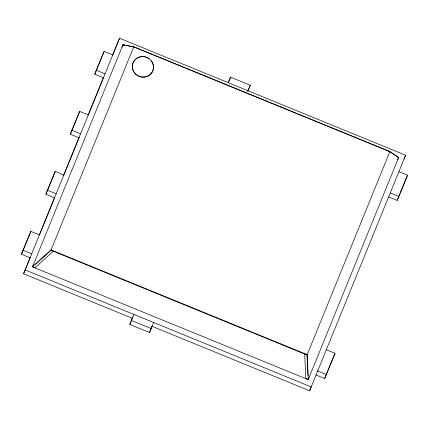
<?xml version="1.0" encoding="UTF-8"?>
<svg xmlns="http://www.w3.org/2000/svg" width="429" height="429" viewBox="0 0 429 429"><rect width="100%" height="100%" fill="white"/><g stroke="black" fill="none" stroke-linecap="round" stroke-linejoin="round"><path stroke-width="0.64" d="M33.365 264.757L32.507 266.881L308.204 379.627L309.062 377.509M30.078 257.77L21.45 254.241L29.145 235.344L30.845 231.381L39.473 234.91M54.515 197.769L45.882 194.24L53.577 175.343L55.277 171.38L63.905 174.909M78.947 137.768L70.313 134.239L78.008 115.342L79.708 111.379L88.336 114.908M103.378 77.767L94.745 74.238L102.44 55.341L104.14 51.378L112.768 54.907M21.45 254.241L30.845 231.381M45.882 194.24L55.277 171.38M70.313 134.239L79.708 111.379M94.745 74.238L104.14 51.378M132.54 318.356L23.563 273.788L30.127 257.679M39.463 234.749L54.596 197.576M63.68 175.268L79.07 137.473M88.154 115.165L103.545 77.37M112.629 55.062L119.562 38.229L405.614 155.212L309.62 390.771L151.732 326.201M23.563 273.788L119.562 38.229M121.916 47.292L122.925 44.825L124.839 45.206M32.577 266.709L51.04 250L53.357 251.147L34.899 267.857L32.577 266.709L122.994 44.654L133.757 46.841M51.04 250L133.789 46.772L389.918 151.517L307.164 354.745L308.274 379.456L305.807 378.651L304.703 353.936L307.164 354.745M153.727 322.394L149.517 332.518L129.789 324.453L132.802 317.058M228.362 82.368L230.561 77.172L250.289 85.242L247.78 91.404M129.789 324.453L133.998 314.323M228.303 82.722L230.561 77.172M149.517 332.518L152.027 326.356M247.839 91.055L250.289 85.242M397.613 160.038L398.616 157.577L389.768 151.651L327.166 126.051M308.274 379.456L398.691 157.405L389.886 151.593L388.036 150.987M316.039 374.994L324.667 378.523L335.022 353.298L326.394 349.769M388.561 196.879L397.195 200.407L407.55 175.182L398.922 171.654M324.667 378.523L335.022 353.298M397.195 200.407L407.55 175.182M403.979 159.036L405.614 155.212M309.62 390.771L311.256 386.953L25.204 269.964M35.43 264.259L51.013 250.279L306.982 354.96L308.006 375.627M126.121 45.458L133.8 46.97L325.927 125.547M397.458 157.003L398.691 157.405M122.925 44.825L124.163 45.335M96.445 70.276L105.073 73.804M390.261 192.916L398.895 196.444M72.013 130.277L80.641 133.805M47.581 190.278L56.21 193.806M51.067 249.925L307.196 354.67M23.15 250.279L31.778 253.807M317.122 370.774L326.367 374.56M131.488 320.484L151.217 328.555M134.341 47.131L135.5 47.705M122.994 44.654L124.158 45.233M151.287 60.929A10.655 10.205 23.2 0 1 149.222 75.381A10.655 10.205 23.2 0 1 134.293 72.657A10.655 10.205 23.2 0 1 136.899 58.306M137.382 58.017A10.655 10.205 23.2 0 1 139.999 56.982M140.556 56.864A10.655 10.205 23.2 0 1 144.541 56.853M145.109 56.971A10.655 10.205 23.2 0 1 146.214 57.293M146.756 57.497A10.655 10.205 23.2 0 1 147.796 57.99M148.3 58.274A10.655 10.205 23.2 0 1 149.254 58.923M134.357 72.517A10.655 10.205 23.2 0 0 152.606 71.343A10.655 10.205 23.2 0 0 141.935 56.553A10.655 10.205 23.2 0 0 134.357 72.517"/></g></svg>
